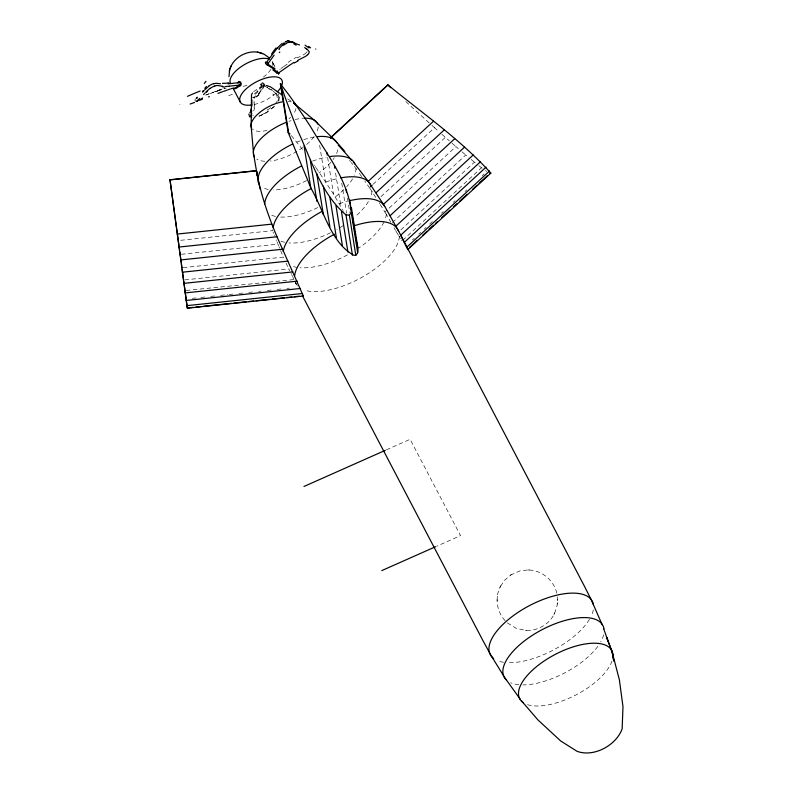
<?xml version="1.0" encoding="UTF-8"?>
<svg xmlns="http://www.w3.org/2000/svg" width="793" height="793" viewBox="0 0 793 793"><rect width="100%" height="100%" fill="white"/><g stroke="black" fill="none" stroke-linecap="round" stroke-linejoin="round"><path stroke-width="0.59" stroke-dasharray="3.96 2.97" d="M505.082 620.651C496.765 611.809 494.713 597.803 500.175 586.969M554.575 613.415L557.172 605.426L557.439 596.851M497.231 597.575L497.38 596.267M557.519 602.809L557.37 604.117M254.047 108.106L254.256 106.52A59.911 25.941 -32.1 0 0 254.315 105.499M254.285 105.519L254.107 97.133L258.369 93.901L261.194 90.61L263.791 85.674L263.405 84.038L268.014 86.278M259.509 92.831L263.851 85.723A1.636 1.388 -55.9 0 0 262.83 83.681M260.431 85.198L260.738 84.445A2.171 1.873 -48.6 0 1 262.592 82.74M278.878 100.751L279.285 95.894M260.649 84.692L267.568 87.904M261.224 85.585L261.601 84.702M253.195 110.524L252.838 111.268M500.512 586.305L504.863 579.99L511.297 574.598M526.681 630.435C537.981 630.802 549.162 624.2 554.238 614.089M499.917 587.484L500.77 585.799M553.98 614.595L554.832 612.9M274.477 106.064L271.474 108.681M373.027 184.323L434.534 127.703L439.272 131.925M380.967 196.634L445.369 137.348L449.324 140.817M385.557 213.03L384.892 211.999L455.925 146.606L459.613 149.758M392.376 222.565L465.759 155.012L469 157.698M400.842 229.891L474.412 162.168L476.187 163.566M402.735 240.279L481.52 167.749L482.501 168.453M412.439 239.942L414.253 238.277M418.783 234.104L420.597 232.438M424.225 229.098L426.039 227.422M429.657 224.092L432.383 221.584M441.443 213.248L443.257 211.572M453.229 202.393L455.043 200.728M465.015 191.549L466.819 189.884M482.233 175.699L484.047 174.024M253.601 91.661L260.025 87.329L266.884 85.763M306.267 52.735L305.236 53.607A8.753 3.925 -27.1 0 1 304.046 54.43L297.89 57.641M274.209 106.658L267.806 111.585L259.043 116.343M279.651 69.427L280.425 68.882M281.198 68.327L283.537 66.681M283.934 66.414L288.999 62.825M253.393 97.261A1.338 0.971 25.7 0 1 252.779 97.202L254.593 97.301M510.424 575.133L520.149 570.821L528.069 569.959M254.087 97.202L253.552 97.41M264.495 113.34L261.908 114.737M260.59 115.382L258.835 116.165M386.409 449.849L410.12 439.322L460.535 535.632L436.913 546.119M205.516 95.14L223.705 88.39M207.488 94.397L208.817 93.891M217.411 90.709L224.766 88.092M215.527 91.671L221.197 89.668L206.467 94.873M217.421 90.997L226.273 88.063M263.811 85.644L263.732 86.833A21.094 20.628 67.5 0 1 263.078 88.38L258.359 94M180.715 240.299L272.643 230.644L272.366 229.801M181.369 254.275L277.917 244.135L278.591 245.761M183.173 267.647L283.289 257.13L284.499 259.975M184.828 279.899L288.88 268.966M186.236 290.456L294.044 279.572M192.283 298.337L195.97 297.95M200.887 297.434L205.803 296.919M210.72 296.404L215.637 295.878M220.553 295.363L227.928 294.59M229.157 294.461L232.845 294.074M238.99 293.43L242.678 293.043M248.824 292.399L252.511 292.012M258.657 291.368L261.115 291.11M267.261 290.456L272.177 289.941M277.094 289.425L282.011 288.91M286.927 288.394L289.386 288.137M529.228 570.008C542.343 570.593 554.228 580.734 556.884 593.57M507.371 622.901L516.025 628.244L525.521 630.385M527.93 569.949L529.397 570.008M525.353 630.376L526.82 630.435M266.934 87.319L267.786 87.745M266.507 87.101L263.851 85.723M268.629 88.182L269.481 88.618M268.43 88.32L269.273 88.766M270.76 89.302L271.602 89.787M287.641 98.818L291.646 101.613M485.455 170.584L486.763 171.526M256.942 90.521L257.497 91.185M478.853 165.658L481.52 167.749M273.149 91.254L273.724 91.72A52.606 26.01 -56.3 0 1 276.182 93.782M471.171 159.482L474.412 162.168M462.071 151.859L465.759 155.012M451.97 143.137L455.925 146.606M441.979 134.334L445.369 137.348M429.231 122.925L405.193 101.048M431.888 125.314L434.534 127.703M291.358 135.553L303.402 150.591M354.362 166.451L354.848 167.045M355.165 167.442L355.809 168.245M349.515 160.394L349.981 160.979M350.447 161.554L350.912 162.139M351.378 162.724L352.766 164.468M369.716 188.09L364.77 181.052M369.875 188.298L376.308 198.309M314.107 165.003L314.464 165.509M315.178 166.5L315.882 167.501M316.238 167.997L333.496 194.057L342.626 209.858M361.677 176.651L358.158 171.605M356.146 168.721L356.82 169.682M275.964 94.07L276.846 95.745A9.506 4.798 -53.7 0 1 277.124 96.924A5.511 3.063 -50.7 0 1 276.46 100.146M385.646 213.158L390.81 222.228M379.223 202.978L379.698 203.732M380.174 204.485L384.892 211.999M397.452 233.638L395.776 230.783M397.571 233.846L398.433 235.243M398.8 235.848L399.503 237.028M278.224 93.743L278.819 94.714M278.155 95.467L278.938 97.261M393.982 227.7L395.41 230.168M399.999 237.9L400.505 238.772M401.169 239.942L401.496 240.527M296.423 284.281L295.482 282.506L296.612 284.657M297.048 285.46L297.365 286.045M274.973 66.89L272.039 61.299L274.219 65.462M343.032 210.631L343.438 211.404M292.597 276.608L293.846 279.156M285.956 262.969L289.812 270.879M291.051 273.426L291.358 274.061M291.665 274.695L292.29 275.974M276.192 239.952L276.44 240.547M276.935 241.746L277.669 243.54M274.209 235.164L274.457 235.769M278.928 246.573L279.592 248.199M280.603 250.638L283.289 257.13M273.06 231.873L273.555 233.34M347.473 198.141L349.772 212.474M341.753 183.163L346.551 213.148M335.588 173.023L340.99 206.765M327.638 157.47L333.496 194.057M319.648 145.288L325.427 181.349M252.769 99.749L252.917 103.605M557.618 599.498L557.618 600.836M497.132 599.558L497.132 600.886M272.237 61.656A23.522 10.299 -27.6 0 1 272.574 65.541M270.909 69.318A23.522 10.299 -27.6 0 1 263.088 77.317M247.01 85.396A23.522 10.299 -27.6 0 1 242.668 86.397M275.815 93.287A23.522 10.299 -27.6 0 1 252.779 104.795M272.802 93.832A112.378 53.646 -70.5 0 1 273.932 95.259M276.033 93.316A50.762 24.93 -58.9 0 1 277.907 95.784M278.829 97.361A6.661 3.35 -54.2 0 1 278.244 101.217M270.73 107.62A50.078 45.013 -56.6 0 1 267.241 110.187M268.074 111.654A63.827 60.952 -70 0 1 264.684 113.716M261.987 115.035A39.224 28.142 -41 0 1 260.659 115.679M254.533 107.937A23.76 11.112 -26.8 0 1 253.869 110.376M252.432 103.833A29.856 12.886 -32.5 0 1 251.996 106.421M253.482 115.263A7.048 3.093 -28.6 0 1 252.719 115.352M267.558 109.821A48.958 46.182 -67 0 1 267.142 110.088M277.431 100.721A14.829 11.598 -50.9 0 1 275.825 102.981M269.015 89.351A115.649 56.343 -61.8 0 1 272.752 90.432M262.632 82.849A2.31 2.141 -49.8 0 1 264.297 85.743M261.64 84.712A1.308 1.11 -43.4 0 1 262.8 83.78M254.474 97.182A2.191 1.655 7.3 0 1 252.808 97.43M261.274 85.684A19.656 19.062 49 0 1 257.338 90.957M257.408 91.145A20.44 17.357 -77.9 0 1 254.117 93.881M262.086 86.13A20.648 20.063 53.3 0 1 257.933 91.661M257.953 91.78A21.639 18.378 -76.1 0 1 253.938 95.001M259.212 94.684A20.945 17.297 -70.3 0 1 254.989 97.777M259.608 92.959A21.014 17.535 -70.9 0 1 258.459 94.139M258.776 94.645A21.153 17.297 -69.1 0 1 254.484 97.708M179.684 104.755A52.606 1.1 -21.1 0 1 179.981 104.636M228.652 95.646A115.649 6.78 -19.6 0 1 232.547 94.238M288.097 62.389A29.856 14.889 -25.5 0 1 296.027 57.463M296.532 57.691A46.916 18.001 -26.3 0 1 297.692 57.136M307.119 51.684A7.048 3.162 -27.1 0 1 306.465 52.427M339.285 203.742A57.086 25.009 -27.6 0 1 346.819 201.412M325.883 182.003A54.667 23.949 -27.6 0 1 338.898 178.256M296.889 142.145A44.121 19.329 -27.6 0 1 300.279 140.827M303.749 139.627A44.121 19.329 -27.6 0 1 314.216 137.07M312.531 161.128A50.395 22.075 -27.6 0 1 326.171 157.202M399.375 236.364A57.77 25.307 -27.6 0 1 362.589 276.945A57.77 25.307 -27.6 0 1 304.621 290.198M296.304 284.509A57.77 25.307 -27.6 0 1 295.283 282.605M386.419 213.991A56.997 24.97 -27.6 0 1 385.22 219.106M384.02 221.941A56.997 24.97 -27.6 0 1 358.644 248.11M347.433 254.89A56.997 24.97 -27.6 0 1 300.051 267.727M296.592 267.31A56.997 24.97 -27.6 0 1 293.499 266.597M372.046 191.014A54.578 23.909 -27.6 0 1 371.015 195.921M368.388 201.531A54.578 23.909 -27.6 0 1 354.808 216.975M343.131 225.638A54.578 23.909 -27.6 0 1 336.866 229.415M330.552 232.736A54.578 23.909 -27.6 0 1 288.959 242.896M284.618 242.252A54.578 23.909 -27.6 0 1 280.92 241.102M355.988 168.175A50.346 22.055 -27.6 0 1 354.402 175.243M352.558 178.871A50.346 22.055 -27.6 0 1 346.71 186.642M343.835 189.626A50.346 22.055 -27.6 0 1 333.486 198.21M317.775 207.558A50.346 22.055 -27.6 0 1 279.691 216.995M275.528 216.42A50.346 22.055 -27.6 0 1 270.463 214.645M337.818 149.689A44.091 19.319 -27.6 0 1 336.192 154.357M334.24 157.787A44.091 19.319 -27.6 0 1 333.001 159.562M330.82 162.278A44.091 19.319 -27.6 0 1 318.994 172.933M306.534 180.596A44.091 19.319 -27.6 0 1 273.327 189.933M268.312 189.477A44.091 19.319 -27.6 0 1 262.215 187.217M318.142 126.92A35.645 15.612 -27.6 0 1 316.694 132.391M314.117 136.624A35.645 15.612 -27.6 0 1 305.474 145.446M302.767 147.518A35.645 15.612 -27.6 0 1 270.344 161.048M264.842 161.266A35.645 15.612 -27.6 0 1 256.704 159.036M289.039 121.329A35.645 15.612 -27.6 0 1 291.071 120.655M295.145 119.525A35.645 15.612 -27.6 0 1 303.055 118.266M295.918 108.621A24.791 10.864 -27.6 0 1 293.251 114.212M290.595 117.305A24.791 10.864 -27.6 0 1 288.989 118.841M266.973 130.439A24.791 10.864 -27.6 0 1 252.432 129.071M288.047 101.405A24.791 10.864 -27.6 0 1 291.279 101.891M611.988 661.015A51.951 22.759 -27.6 0 1 574.935 695.451A51.951 22.759 -27.6 0 1 526.592 704.343M603.632 634.747A55.698 24.395 -27.6 0 1 600.727 641.894M597.823 646.364A55.698 24.395 -27.6 0 1 522.865 684.914M518.86 684.726A55.698 24.395 -27.6 0 1 510.603 682.733M593.303 609.896A57.562 25.217 -27.6 0 1 591.241 616.022M589.437 619.373A57.562 25.217 -27.6 0 1 507.51 662.661M503.565 662.284A57.562 25.217 -27.6 0 1 496.953 660.45"/><path stroke-width="1.19" d="M357.722 252.868L351.259 212.544C348.543 180.318 326.082 153.555 310.39 126.384A1249.808 1111.608 -9.1 0 0 289.177 95.289L280.355 83.731L288.146 132.372L311.134 188.605C323.663 209.798 330.81 242.945 353.926 255.296C357.802 256.288 358.416 250.132 357.831 247.674L351.358 207.27M248.824 114.142L249.736 116.928M278.63 73.918L278.938 72.996M229.633 69.962L228.959 76.614M251.5 94.724L251.153 126.305L253.591 154.02L257.21 175.164M249.884 113.012L250.132 112.19M229.346 71.013C232.071 58.444 245.929 49.939 258.389 52.298M229.821 69.328L231.15 65.839M250.509 111.337L250.935 110.465M251.778 113.349L250.994 115.58A8.396 3.687 -28.5 0 0 251.034 116.293L251.331 116.878M251.52 109.285L251.232 109.88M251.768 94.189L252.501 92.959M267.608 60.764L277.5 47.828M355.829 255.435L349.376 215.151L351.259 212.544M274.11 55.183L267.201 64.818L274.596 69.596M203.563 94.595L204.961 93.059M202.592 92.137L204.009 90.61M205.704 92.256L210.006 88.32M204.763 89.807L208.777 86.179M278.997 49.493L279.562 48.908M277.401 47.937L282.258 43.268M307.585 54.707L306.574 55.599A8.396 3.767 -27.1 0 1 305.404 56.452L297.613 60.446M199.866 98.362L198.438 99.67M330.503 137.774L387.916 84.91C422.818 113.478 460.564 139.637 490.867 173.142L407.731 249.666M330.532 137.932L387.916 84.91M398.78 231.477L384.744 206.329L368.22 181.31L433.503 121.22M370.321 186.821L372.125 185.156M375.981 192.778L444.189 129.993M383.455 204.326L454.676 138.765M390.037 215.755L464.5 147.201M395.885 226.174L473.252 154.942M407.612 249.359L400.713 235.184L480.548 161.693M404.38 242.321L486.059 167.135M406.769 247.208L489.549 171.01M409.922 246.99L417.197 240.289M422.649 235.273L427.199 231.09M429.013 229.415L433.563 225.232M435.377 223.557L437.201 221.881M441.741 217.698L449.928 210.165M453.556 206.814L457.194 203.474M459.92 200.956L467.196 194.265M472.648 189.24L477.198 185.056M479.012 183.381L487.199 175.858M198.349 99.74L197.14 100.979L202.413 99.224M197.398 97.202L196.168 98.372L197.021 98.263M283.557 43.318L284.221 42.792M240.061 85.684L239.377 85.079L229.326 86.189M239.05 85.307L235.065 88.053L232.914 88.31M238.287 82.799L239.119 82.323M239.863 85.832L235.878 88.538L233.727 88.687M237.603 82.878L238.951 81.887M283.864 45.052L286.461 43.387M278.323 72.441L278.611 72.906L289.762 65.115A59.911 29.579 -25.6 0 1 291.418 64.055L293.876 62.449M285.282 42.049L286.035 41.593M288.146 132.372L289.98 133.918M303.977 486.466L385.279 450.355M381.78 570.603L435.783 546.625M208.48 96.934L209.372 96.597M217.986 93.386L222.595 91.71M223.527 91.383L227.234 90.075M228.166 89.748L230.02 89.103M230.951 88.786L231.982 88.429M213.545 83.78L215.26 83.394A8.753 3.737 -27.2 0 1 216.43 83.275L220.494 83.79M214.824 85.941L216.132 85.634A8.396 3.588 -27.3 0 1 217.332 85.485L222.764 86.249M490.867 173.142L489.727 173.231M228.047 83.889L238.534 82.641L238.782 82.075M169.989 179.743L256.456 170.664C260.5 193.423 268.034 215.498 276.985 236.76L303.362 296.027L187.297 308.209L169.989 179.743L174.876 215.607M170.019 179.912L256.476 170.822L257.299 175.649M177.226 234.064L271.821 224.132M178.97 247.049L276.985 236.76M180.695 259.935L282.288 249.27M182.35 272.207L287.889 261.125M183.857 283.369L292.924 271.91M185.166 292.924L297.216 281.158M186.196 300.468L300.507 288.464M186.92 305.642L302.569 293.499M188.526 307.853L193.442 307.337M195.901 307.079L200.817 306.564M203.276 306.296L231.556 303.332M234.014 303.075L246.316 301.776M248.774 301.518L253.691 301.003M256.149 300.745L269.67 299.328M272.128 299.07L284.429 297.781M286.888 297.514L291.804 296.998M294.262 296.741L299.179 296.225M225.539 86.447L227.769 86.328A59.911 23.017 -25.2 0 0 229.266 86.249M280.355 83.731L285.054 97.123A1249.808 1111.608 -9.1 0 0 298.257 131.777C311.57 160.414 321.135 193.928 345.996 214.883L349.376 215.151M267.429 85.842L270.601 86.923L282.635 95.319M292.359 42.366L299.516 44.983M258.944 52.417L264.238 54.311L268.906 57.592M257.378 52.09L262.661 53.547M303.174 295.958L302.529 295.283M304.641 47.61L306.227 48.502M305.057 45.171L308.992 47.927M267.647 62.171C263.93 62.716 273.516 67.474 275.022 68.723M306.95 48.958L309.141 51.575A7.028 3.261 -24.9 0 1 307.734 54.727M390.771 87.716L387.946 85.079M278.73 73.055L278.65 73.908L277.104 70.954M338.175 145.05L350.655 158.957M351.111 159.462L352.013 160.483M353.242 161.861L368.22 181.31M344.846 151.503L336.024 141.372L314.682 120.516L293.638 103.001A24.791 10.864 -27.6 0 1 295.72 105.429M521.705 701.091L538.001 719.975L560.661 740.959L577.046 751.298C593.838 757.583 616.211 745.311 622.138 728.896L622.991 706.781L619.373 679.779L612.047 651.757L606.625 637.275L612.047 651.757L613.723 660.886M520.327 699.357L504.824 677.767L490.976 655.325L483.393 641.468L302.252 295.432M233.013 88.122L240.408 102.257M602.145 624.696L591.558 600.47L584.491 586.334L397.898 229.792A57.869 25.346 -27.6 0 0 354.947 225.519M355.69 238.862L356.126 240.071L355.74 237.692M603.721 628.918L608.152 641.349M260.253 189.15L259.807 187.386M259.509 186.206L258.914 183.847M258.835 183.51L257.329 175.848M356.444 241.498L357.831 247.674M612.583 653.789L613.782 660.767M349.634 199.558L350.585 205.516M350.972 207.905L351.349 210.284M351.735 212.673L352.112 215.052M352.498 217.431L352.875 219.82M353.262 222.199L353.638 224.588M354.025 226.967L354.402 229.346M354.788 231.734L355.175 234.113M346.135 189.785L346.511 192.174M345.996 214.883L352.449 255.207M334.428 165.796L334.815 168.205M341.456 211.672L347.929 252.075M335.974 205.625L342.467 246.137M326.855 152.593L327.241 155.031M329.848 197.011L336.351 237.622M323.366 186.186L329.898 226.967M316.764 173.647L323.326 214.616M310.271 159.958L316.913 201.422M304.046 145.783L310.787 187.852M280.732 83.572L288.523 132.213M174.985 216.41L175.649 221.237M175.759 222.05L176.413 226.877M176.532 227.73L177.226 232.855M177.335 233.717L178.038 238.842M178.147 239.704L178.851 244.888M178.97 245.751L179.555 250.082M179.793 251.807L180.368 256.08M180.487 256.912L181.161 261.928M181.389 263.593L181.954 267.776M182.162 269.303L182.777 273.902M182.876 274.665L183.599 280.028M183.778 281.346L184.392 285.966M184.482 286.62L185.156 291.636M185.225 292.161L185.988 297.93M186.058 298.455L186.761 303.759M186.811 304.125L187.297 307.981M230.535 83.424A23.522 10.299 -27.6 0 1 243.045 65.452A23.522 10.299 -27.6 0 1 269.273 59.148M250.816 105.082A23.522 10.299 -27.6 0 1 241.359 94.526A23.522 10.299 -27.6 0 1 267.36 77.655A23.522 10.299 -27.6 0 1 282.011 84.841M280.772 87.488A23.522 10.299 -27.6 0 1 277.332 91.829M251.718 117.305A7.028 3.202 -30.7 0 1 251.282 116.908M251.331 108.78A46.916 22.571 -25 0 1 251.044 109.355M187.465 96.33A112.378 20.995 -17.6 0 1 200.133 91.026M194.582 102.446A50.762 0.852 -20.4 0 1 190.112 104.032M206.418 86.417A50.078 6.503 -54.5 0 1 204.772 88.31M202.463 97.955A63.827 14.601 -62.8 0 1 200.659 99.67M206.418 92.127A39.224 4.808 -40.5 0 1 207.161 91.344M210.175 88.38A7.028 2.746 -27.3 0 1 214.784 86.05M224.944 87.071A23.76 10.279 -29.9 0 1 222.248 86.685M239.119 82.115A1.467 1.11 -89.2 0 1 239.317 85.02M228.87 82.829A29.856 11.36 -25 0 1 222.446 83.324M208.688 86.15A7.048 3.003 -27.2 0 1 213.585 83.652M202.621 91.433A36.795 5.62 -38.6 0 1 203.365 90.62M205.972 81.302A62.875 11.122 -58.3 0 1 204.247 83.424M197.586 100.691A48.958 10.398 -60.6 0 1 195.98 101.504M195.227 100.205A31.928 3.043 -50.7 0 1 195.217 99.779M238.852 81.61A2.201 1.586 75.8 0 1 241.092 83.156A2.201 1.586 75.8 0 1 240.11 85.813M271.593 54.073A112.378 83.681 12.1 0 1 276.033 47.927M278.997 48.68A50.762 34.912 -0.9 0 1 283.21 44.676M286.332 43.288A6.661 4.332 -5 0 1 292.478 42.098M308.636 46.351A50.078 10.071 14.8 0 1 310.588 47.858M293.935 44.002A63.827 5.283 22.1 0 1 296.205 45.112M305.771 48.631A39.224 14.661 -3.3 0 1 306.524 49.067M294.391 62.944A23.76 9.823 -26.2 0 1 297.9 61.101M273.307 69.1A21.53 9.001 16 0 1 277.491 72.678M288.989 41.702A48.958 5.64 20.7 0 1 289.762 42.059M293.638 42.435A31.928 8.227 12 0 1 294.619 42.832M290.297 41.474A14.829 5.392 5.9 0 1 293.995 42.505M287.79 40.899A5.511 3.231 -5.4 0 1 289.138 40.542M286.075 41.623A9.506 6.136 -5.4 0 1 287.72 40.82M282.377 45.27A52.606 35.259 -3.4 0 1 284.231 43.684M279.285 52.576A115.649 81.57 2 0 1 279.81 52.021M267.191 64.927A2.151 1.219 39.9 0 1 265.407 62.548A2.151 1.219 39.9 0 1 267.479 62.211M272.891 69.962A21.213 8.693 16.9 0 1 277.084 73.501M258.161 179.605A44.121 19.329 -27.6 0 1 292.647 144.029M264.713 203.86A50.395 22.075 -27.6 0 1 301.489 165.975M273.179 227.71A54.667 23.949 -27.6 0 1 311.114 188.565M283.26 251.411A57.086 25.009 -27.6 0 1 321.829 211.493M294.689 275.637A57.869 25.346 -27.6 0 1 334.329 234.252M329.749 156.578A50.395 22.075 -27.6 0 1 354.848 163.824M317.577 136.634A44.121 19.329 -27.6 0 1 336.856 142.849M340.742 177.89A54.667 23.949 -27.6 0 1 370.49 184.482M350.595 200.47A57.086 25.009 -27.6 0 1 384.664 206.368M258.568 182.935A44.091 19.319 -27.6 0 1 258.082 181.23M254.474 156.796A35.645 15.612 -27.6 0 1 286.055 122.439M303.987 118.216A35.645 15.612 -27.6 0 1 317.676 123.995M251.758 128.238A24.791 10.864 -27.6 0 1 258.647 113.369A24.791 10.864 -27.6 0 1 282.159 101.871M523.39 702.717A51.951 22.759 -27.6 0 1 555.219 654.413A51.951 22.759 -27.6 0 1 612.939 655.9M506.122 679.74A55.698 24.395 -27.6 0 1 542.432 629.483A55.698 24.395 -27.6 0 1 603.949 628.819M493.642 658.517A57.562 25.217 -27.6 0 1 528.168 606.308A57.562 25.217 -27.6 0 1 593.422 604.732M315.753 49.116A62.875 9.209 18.2 0 0 315.703 49.017"/></g></svg>
